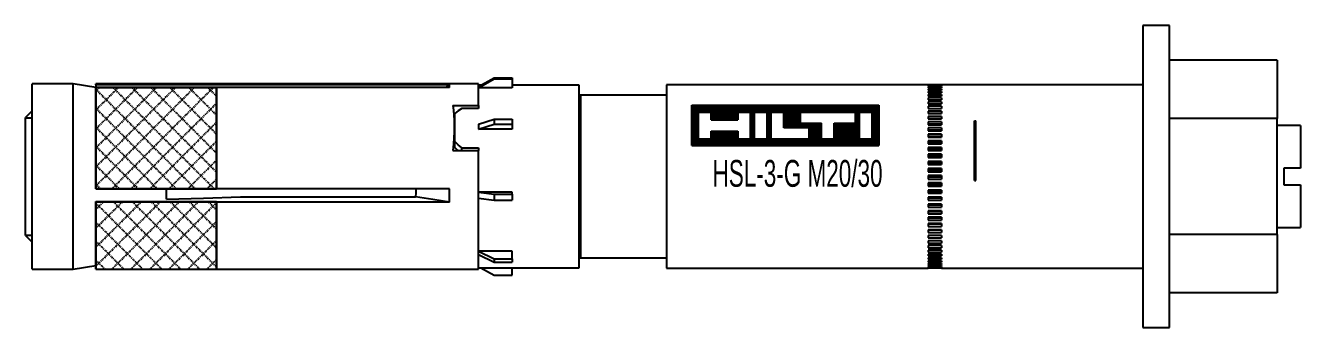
# Model space of a CAD drawing. Header units: millimetres. Extents: x 296 to 4896, y 152 to 3333.
# Drawn here: x 2785.9 to 2975.9, y 699.6 to 744.6 of the extents above; entities that cross this region are included whole.
import ezdxf
from ezdxf.enums import TextEntityAlignment as Align

# ---------------------------------------------------------------- set-up
doc = ezdxf.new("R2010")
doc.units = ezdxf.units.MM
doc.linetypes.add('DASHED', pattern=[0.25, 0.15625, -0.09375])
for name, color, linetype in [('1', 1, 'DASHED'), ('10', 1, 'Continuous'), ('150', 7, 'Continuous'), ('160', 7, 'Continuous'), ('3', 4, 'Continuous')]:
    doc.layers.add(name, color=color, linetype=linetype)
doc.styles.get("Standard").update_dxf_attribs({"font": 'arial.ttf'})

# ---------------------------------------------------------------- blocks, each defined once
blk = doc.blocks.new('*X193')
at = {"layer": '1', "color": 0, "linetype": 'ByBlock'}
for p, q in [((148.71, 178.73), (163.36, 193.36)), ((148.71, 181.56), (160.53, 193.36)), ((148.71, 184.39), (157.7, 193.36)), ((148.71, 187.21), (154.87, 193.36)), ((148.71, 190.04), (152.04, 193.36)), ((148.71, 192.87), (149.21, 193.36)), ((148.71, 193.11), (163.52, 178.29)), ((151.1, 178.29), (166.19, 193.36)), ((151.28, 193.36), (166.34, 178.29)), ((154.11, 193.36), (166.66, 180.8)), ((156.94, 193.36), (166.66, 183.63)), ((159.76, 193.36), (166.66, 186.46)), ((162.59, 193.36), (166.66, 189.29)), ((165.42, 193.36), (166.66, 192.12)), ((148.71, 190.28), (160.69, 178.29)), ((153.93, 178.29), (166.66, 191.01)), ((156.76, 178.29), (166.66, 188.18)), ((148.71, 187.45), (157.86, 178.29)), ((148.71, 184.62), (155.03, 178.29)), ((159.59, 178.29), (166.66, 185.35)), ((162.42, 178.29), (166.66, 182.53)), ((148.71, 181.79), (152.21, 178.29)), ((148.71, 178.96), (149.38, 178.29)), ((165.25, 178.29), (166.66, 179.7))]:
    blk.add_line(p, q, dxfattribs=at)
blk = doc.blocks.new('*X194')
at = {"layer": '1', "color": 0, "linetype": 'ByBlock'}
for p, q in [((148.71, 166.76), (158.29, 176.33)), ((148.71, 169.59), (155.46, 176.33)), ((148.71, 172.42), (152.64, 176.33)), ((148.71, 175.24), (149.81, 176.33)), ((148.71, 176.15), (158.52, 166.33)), ((151.11, 166.33), (161.12, 176.33)), ((151.35, 176.33), (161.34, 166.33)), ((153.94, 166.33), (163.95, 176.33)), ((154.18, 176.33), (164.17, 166.33)), ((156.77, 166.33), (166.68, 176.23)), ((157.01, 176.33), (166.68, 166.65)), ((159.83, 176.33), (166.68, 169.48)), ((162.66, 176.33), (166.68, 172.31)), ((165.49, 176.33), (166.68, 175.14)), ((148.71, 173.32), (155.69, 166.33)), ((159.6, 166.33), (166.68, 173.4)), ((148.71, 170.49), (152.86, 166.33)), ((162.43, 166.33), (166.68, 170.57)), ((148.71, 167.66), (150.04, 166.33)), ((165.26, 166.33), (166.68, 167.75))]:
    blk.add_line(p, q, dxfattribs=at)
blk = doc.blocks.new('HSL-3-G M20-30')
at = {"layer": '1', "color": 3, "linetype": 'Continuous'}
for p, q in [((0, 22.5), (-4, 22.5)), ((-4, 22.5), (-4, -22.5)), ((0, -22.5), (0, 22.5)), ((-163.39, 13.8), (-169.5, 13.8)), ((-169.5, -13.8), (-169.5, 13.8)), ((-160, 13.26), (-163.39, 13.8)), ((-163.39, -13.8), (-163.39, 13.8)), ((-142, 13.8), (-160, 13.8)), ((-160, 13.68), (-160, 13.8)), ((-142, 13.68), (-160, 13.68)), ((-160, 13.68), (-160, 13.33)), ((-103, 13.8), (-142, 13.8)), ((-107.34, 13.68), (-142, 13.68)), ((-103, 13.4), (-100.66, 14.72)), ((-103, 13.22), (-100.66, 14.54)), ((-103, 10.57), (-103, 13.8)), ((-102.65, 13.6), (-103, 13.6)), ((-100.66, 14.72), (-100.66, 14.54)), ((-100.66, 14.72), (-98, 14.72)), ((-100.66, 14.54), (-98, 14.54)), ((-98, 14.72), (-98, 14.54)), ((-98, 14.54), (-98, 13.21)), ((-88, 13.6), (-98, 13.6)), ((-88, -13.6), (-88, 13.6)), ((-36, 13.65), (-75, 13.65)), ((-75, 13.65), (-75, -13.65)), ((-36, 13.65), (-34, 13.65)), ((-36, 13.65), (-36, 13.65)), ((-34, 13.65), (-36, 13.65)), ((-34, 13.62), (-36, 13.62)), ((-36, 13.62), (-36, 13.57)), ((-36, 13.57), (-34, 13.57)), ((-34, 13.5), (-36, 13.5)), ((-36, 13.5), (-36, 13.42)), ((-36, 13.42), (-34, 13.42)), ((-36, 13.3), (-36, 13.18)), ((-34, 13.3), (-36, 13.3)), ((-4, 13.65), (-34, 13.65)), ((-34, 13.65), (-34, 13.65)), ((-34, 13.62), (-34, 13.57)), ((-34, 13.5), (-34, 13.42)), ((-34, 13.3), (-34, 13.18)), ((-142, 13.27), (-160, 13.27)), ((-160, -1.85), (-160, 13.27)), ((-107.34, 13.27), (-142, 13.27)), ((-98, 13.21), (-103, 13.21)), ((-75, 12.1), (-87.8, 12.1)), ((-36, 13.18), (-34, 13.18)), ((-36, 13.02), (-36, 12.86)), ((-34, 13.02), (-36, 13.02)), ((-36, 12.86), (-34, 12.86)), ((-36, 12.66), (-36, 12.47)), ((-34, 12.66), (-36, 12.66)), ((-36, 12.47), (-34, 12.47)), ((-34, 12.22), (-36, 12.22)), ((-36, 12.22), (-36, 11.99)), ((-36, 11.99), (-34, 11.99)), ((-34, 11.71), (-36, 11.71)), ((-36, 11.71), (-36, 11.44)), ((-36, 11.44), (-34, 11.44)), ((-34, 13.02), (-34, 12.86)), ((-34, 12.66), (-34, 12.47)), ((-34, 12.22), (-34, 11.99)), ((-34, 11.71), (-34, 11.44)), ((-169.5, 9.8), (-170.5, 8.8)), ((-106.81, 10.57), (-103, 10.57)), ((-103, 10.12), (-105.5, 10.12)), ((-103, 10.57), (-103, 10.46)), ((-103, 10.46), (-103, 10.12)), ((-36, 11.12), (-36, 10.82)), ((-34, 11.12), (-36, 11.12)), ((-36, 10.82), (-34, 10.82)), ((-36, 10.46), (-36, 10.14)), ((-34, 10.46), (-36, 10.46)), ((-36, 10.14), (-34, 10.14)), ((-36, 9.74), (-36, 9.39)), ((-34, 9.74), (-36, 9.74)), ((-34, 11.12), (-34, 10.82)), ((-34, 10.46), (-34, 10.14)), ((-34, 9.74), (-34, 9.39)), ((-170.5, -8.8), (-170.5, 8.8)), ((-170.5, 8.75), (-169.5, 8.75)), ((-106.5, 8.41), (-106.62, 8.41)), ((-106.5, 5.22), (-106.5, 9.4)), ((-103, 7.82), (-100.66, 8.55)), ((-103, 7.82), (-103, 7.44)), ((-103, 7.06), (-100.66, 7.8)), ((-100.66, 8.55), (-98, 8.55)), ((-100.66, 8.55), (-100.66, 7.8)), ((-100.66, 7.8), (-98, 7.8)), ((-98, 8.55), (-98, 7.8)), ((-98, 7.8), (-98, 7.06)), ((-34, 9.39), (-36, 9.39)), ((-36, 9.39), (-34, 9.39)), ((-36, 8.96), (-36, 8.58)), ((-34, 8.96), (-36, 8.96)), ((-34, 8.61), (-36, 8.61)), ((-36, 8.58), (-34, 8.58)), ((-36, 8.13), (-36, 7.72)), ((-34, 8.13), (-36, 8.13)), ((-34, 7.78), (-36, 7.78)), ((-36, 7.72), (-34, 7.72)), ((-34, 8.96), (-34, 8.58)), ((-34, 8.13), (-34, 7.72)), ((-29.1, -0.6), (-29.1, 8.31)), ((-29.1, 8.31), (-28.9, 8.31)), ((-28.9, -0.6), (-28.9, 8.31)), ((-103, 7.44), (-103, 7.06)), ((-98, 7.06), (-103, 7.06)), ((-103, 7.06), (-103, 7.06)), ((-34, 7.24), (-36, 7.24)), ((-36, 7.24), (-36, 6.82)), ((-34, 6.9), (-36, 6.9)), ((-36, 6.82), (-34, 6.82)), ((-34, 6.31), (-36, 6.31)), ((-36, 6.31), (-36, 5.87)), ((-34, 5.98), (-36, 5.98)), ((-36, 5.87), (-34, 5.87)), ((-34, 7.24), (-34, 6.82)), ((-34, 6.31), (-34, 5.87)), ((19.5, 7.6), (16, 7.6)), ((19.5, 7.6), (19.5, 1.25)), ((-106.81, 3.88), (-103, 3.88)), ((-106.5, 4.33), (-106.5, 5.22)), ((-105.5, 4.26), (-103, 4.26)), ((-105.5, 3.88), (-105.5, 4.26)), ((-103, 4.26), (-103, 3.88)), ((-103, -13.8), (-103, 3.88)), ((-34, 5.34), (-36, 5.34)), ((-36, 5.34), (-36, 4.88)), ((-34, 5.02), (-36, 5.02)), ((-36, 4.88), (-34, 4.88)), ((-36, 4.34), (-36, 3.87)), ((-34, 4.34), (-36, 4.34)), ((-34, 4.03), (-36, 4.03)), ((-36, 3.87), (-34, 3.87)), ((-34, 5.34), (-34, 4.88)), ((-34, 4.34), (-34, 3.87)), ((-36, 3.31), (-36, 2.83)), ((-34, 3.31), (-36, 3.31)), ((-34, 3.01), (-36, 3.01)), ((-36, 2.83), (-34, 2.83)), ((-36, 2.26), (-36, 1.77)), ((-34, 2.26), (-36, 2.26)), ((-34, 1.98), (-36, 1.98)), ((-34, 3.31), (-34, 2.83)), ((-34, 2.26), (-34, 1.77)), ((-36, 1.77), (-34, 1.77)), ((-36, 1.2), (-36, 0.7)), ((-34, 1.2), (-36, 1.2)), ((-34, 0.93), (-36, 0.93)), ((-36, 0.7), (-34, 0.7)), ((-34, 0.13), (-36, 0.13)), ((-36, 0.13), (-36, -0.37)), ((-34, 1.2), (-34, 0.7)), ((-34, 0.13), (-34, -0.37)), ((19.5, 1.25), (17, 1.25)), ((17, 1.25), (17, -1.25)), ((-142, -1.85), (-160, -1.85)), ((-149.5, -3.37), (-149.5, -1.85)), ((-107.34, -1.85), (-142, -1.85)), ((-34, -0.12), (-36, -0.12)), ((-36, -0.37), (-34, -0.37)), ((-36, -0.94), (-36, -1.44)), ((-34, -0.94), (-36, -0.94)), ((-34, -1.17), (-36, -1.17)), ((-36, -1.44), (-34, -1.44)), ((-34, -0.94), (-34, -1.44)), ((-29.1, -0.6), (-28.9, -0.6)), ((17, -1.25), (19.5, -1.25)), ((19.5, -1.25), (19.5, -7.6)), ((-160, -3.8), (-160, -3.73)), ((-138.46, -3.04), (-112.38, -3.04)), ((-103, -2.35), (-100.66, -2.63)), ((-98, -2.35), (-103, -2.35)), ((-103, -3.23), (-100.66, -3.51)), ((-100.66, -2.63), (-100.66, -3.51)), ((-100.66, -2.63), (-98, -2.63)), ((-100.66, -3.51), (-98, -3.51)), ((-98, -2.63), (-98, -2.35)), ((-98, -2.63), (-98, -3.51)), ((-36, -2.01), (-36, -2.5)), ((-34, -2.01), (-36, -2.01)), ((-34, -2.21), (-36, -2.21)), ((-36, -2.5), (-34, -2.5)), ((-36, -3.06), (-36, -3.54)), ((-34, -3.06), (-36, -3.06)), ((-34, -3.24), (-36, -3.24)), ((-36, -3.54), (-34, -3.54)), ((-34, -2.01), (-34, -2.5)), ((-34, -3.06), (-34, -3.54)), ((-142, -3.8), (-160, -3.8)), ((-160, -13.8), (-160, -3.8)), ((-107.34, -3.8), (-142, -3.8)), ((-36, -4.1), (-36, -4.57)), ((-34, -4.1), (-36, -4.1)), ((-34, -4.25), (-36, -4.25)), ((-36, -4.57), (-34, -4.57)), ((-36, -5.1), (-36, -5.56)), ((-34, -5.1), (-36, -5.1)), ((-34, -5.24), (-36, -5.24)), ((-36, -5.56), (-34, -5.56)), ((-34, -4.1), (-34, -4.57)), ((-34, -5.1), (-34, -5.56)), ((-36, -6.08), (-36, -6.52)), ((-34, -6.08), (-36, -6.08)), ((-34, -6.19), (-36, -6.19)), ((-36, -6.52), (-34, -6.52)), ((-36, -7.02), (-36, -7.44)), ((-34, -7.02), (-36, -7.02)), ((-34, -7.1), (-36, -7.1)), ((-36, -7.44), (-34, -7.44)), ((-34, -6.08), (-34, -6.52)), ((-34, -7.02), (-34, -7.44)), ((-170.5, -8.75), (-169.5, -8.75)), ((-170.5, -8.8), (-169.5, -9.8)), ((-36, -7.92), (-36, -8.32)), ((-34, -7.92), (-36, -7.92)), ((-34, -7.97), (-36, -7.97)), ((-36, -8.32), (-34, -8.32)), ((-36, -8.77), (-36, -9.14)), ((-34, -8.77), (-36, -8.77)), ((-34, -8.79), (-36, -8.79)), ((-36, -9.14), (-34, -9.14)), ((-34, -7.92), (-34, -8.32)), ((-34, -8.77), (-34, -9.14)), ((16, -7.6), (19.5, -7.6)), ((-98, -11.13), (-103, -11.13)), ((-103, -11.14), (-100.66, -12.27)), ((-98, -12.27), (-98, -11.13)), ((-36, -9.56), (-36, -9.91)), ((-34, -9.56), (-36, -9.56)), ((-36, -9.91), (-34, -9.91)), ((-36, -10.3), (-36, -10.61)), ((-34, -10.3), (-36, -10.3)), ((-36, -10.61), (-34, -10.61)), ((-36, -10.97), (-36, -11.25)), ((-34, -10.97), (-36, -10.97)), ((-36, -11.25), (-34, -11.25)), ((-34, -9.56), (-34, -9.91)), ((-34, -10.3), (-34, -10.61)), ((-34, -10.97), (-34, -11.25)), ((-163.39, -13.8), (-160, -13.26)), ((-103, -11.63), (-100.66, -12.76)), ((-100.66, -12.27), (-100.66, -12.76)), ((-100.66, -12.27), (-98, -12.27)), ((-100.66, -12.76), (-98, -12.76)), ((-98, -12.27), (-98, -12.76)), ((-87.8, -12.1), (-75, -12.1)), ((-36, -11.57), (-36, -11.83)), ((-34, -11.57), (-36, -11.57)), ((-36, -11.83), (-34, -11.83)), ((-36, -12.1), (-36, -12.32)), ((-34, -12.1), (-36, -12.1)), ((-36, -12.32), (-34, -12.32)), ((-36, -12.56), (-36, -12.75)), ((-34, -12.56), (-36, -12.56)), ((-36, -12.75), (-34, -12.75)), ((-36, -12.94), (-36, -13.09)), ((-34, -12.94), (-36, -12.94)), ((-36, -13.09), (-34, -13.09)), ((-36, -13.24), (-36, -13.35)), ((-34, -13.24), (-36, -13.24)), ((-34, -11.57), (-34, -11.83)), ((-34, -12.1), (-34, -12.32)), ((-34, -12.56), (-34, -12.75)), ((-34, -12.94), (-34, -13.09)), ((-34, -13.24), (-34, -13.35)), ((-169.5, -13.8), (-163.39, -13.8)), ((-160, -13.8), (-142, -13.8)), ((-142, -13.8), (-103, -13.8)), ((-103, -13.6), (-88, -13.6)), ((-102.65, -13.6), (-100.66, -14.72)), ((-100.66, -14.72), (-98, -14.72)), ((-98, -14.72), (-98, -13.6)), ((-75, -13.65), (-36, -13.65)), ((-36, -13.35), (-34, -13.35)), ((-36, -13.46), (-36, -13.53)), ((-34, -13.46), (-36, -13.46)), ((-36, -13.53), (-34, -13.53)), ((-36, -13.6), (-36, -13.63)), ((-34, -13.6), (-36, -13.6)), ((-36, -13.63), (-34, -13.63)), ((-34, -13.65), (-36, -13.65)), ((-34, -13.46), (-34, -13.53)), ((-34, -13.6), (-34, -13.63)), ((-34, -13.65), (-4, -13.65)), ((-4, -22.5), (0, -22.5))]:
    blk.add_line(p, q, dxfattribs=at)
at = {"layer": '1', "color": 1, "linetype": 'Continuous'}
for p, q in [((-142, 13.68), (-142, 13.8)), ((-142, -1.85), (-142, 13.27)), ((-87.8, 12.1), (-87.8, -12.1)), ((-142, -13.8), (-142, -3.8))]:
    blk.add_line(p, q, dxfattribs=at)
at = {"layer": '1', "color": 3, "linetype": 'Continuous'}
for points in [[(-160, 13.33, 0), (-160, 13.3, 0), (-159.99, 13.26, 0)], [(-107.86, 13.27, 0), (-107.6, 13.47, 0), (-107.34, 13.68, 0)], [(-107.34, 13.27, 0), (-107.3, 13.51, 0), (-107.34, 13.68, 0)], [(-106.81, 10.57, 0), (-106.72, 9.89, 0), (-106.65, 9.16, 0), (-106.61, 8.38, 0), (-106.6, 7.55, 0), (-106.61, 6.68, 0), (-106.65, 5.77, 0), (-106.72, 4.84, 0), (-106.81, 3.88, 0)], [(-105.5, 10.12, 0), (-106, 9.77, 0), (-106.5, 9.4, 0)], [(-29.1, 8.31, 0), (-29.1, 8.3, 0), (-29.1, 8.3, 0), (-29.1, 8.29, 0), (-29.09, 8.29, 0), (-29.09, 8.28, 0), (-29.08, 8.28, 0), (-29.08, 8.27, 0), (-29.07, 8.27, 0), (-29.06, 8.26, 0), (-29.06, 8.26, 0), (-29.05, 8.26, 0), (-29.04, 8.25, 0), (-29.03, 8.25, 0), (-29.02, 8.25, 0), (-29.01, 8.25, 0), (-29, 8.25, 0), (-28.99, 8.25, 0), (-28.98, 8.25, 0), (-28.97, 8.25, 0), (-28.96, 8.25, 0), (-28.95, 8.26, 0), (-28.94, 8.26, 0), (-28.94, 8.26, 0), (-28.93, 8.27, 0), (-28.92, 8.27, 0), (-28.92, 8.28, 0), (-28.91, 8.28, 0), (-28.91, 8.29, 0), (-28.9, 8.29, 0), (-28.9, 8.3, 0), (-28.9, 8.3, 0), (-28.9, 8.31, 0)], [(-105.5, 4.26, 0), (-106, 4.74, 0), (-106.5, 5.22, 0)], [(-106.03, 3.88, 0), (-106.27, 4.1, 0), (-106.5, 4.33, 0)], [(-112.31, -1.85, 0), (-112.31, -2.45, 0), (-112.38, -3.04, 0)], [(-107.34, -3.8, 0), (-107.3, -2.83, 0), (-107.34, -1.85, 0)], [(-28.9, -0.6, 0), (-28.9, -0.59, 0), (-28.9, -0.59, 0), (-28.9, -0.59, 0), (-28.91, -0.59, 0), (-28.91, -0.59, 0), (-28.92, -0.59, 0), (-28.92, -0.59, 0), (-28.93, -0.59, 0), (-28.94, -0.59, 0), (-28.94, -0.59, 0), (-28.95, -0.59, 0), (-28.96, -0.59, 0), (-28.97, -0.59, 0), (-28.98, -0.59, 0), (-28.99, -0.59, 0), (-29, -0.59, 0), (-29.01, -0.59, 0), (-29.02, -0.59, 0), (-29.03, -0.59, 0), (-29.04, -0.59, 0), (-29.05, -0.59, 0), (-29.06, -0.59, 0), (-29.06, -0.59, 0), (-29.07, -0.59, 0), (-29.08, -0.59, 0), (-29.08, -0.59, 0), (-29.09, -0.59, 0), (-29.09, -0.59, 0), (-29.1, -0.59, 0), (-29.1, -0.59, 0), (-29.1, -0.59, 0), (-29.1, -0.6, 0)], [(-149.5, -3.36, 0), (-143.98, -3.2, 0), (-138.46, -3.04, 0)], [(-107.34, -3.8, 0), (-109.81, -3.41, 0), (-112.38, -3.04, 0)], [(-36, -13.65, 0), (-36, -13.65, 0), (-36, -13.65, 0)], [(-34, -13.65, 0), (-34, -13.65, 0), (-34, -13.65, 0)]]:
    blk.add_polyline3d(points, dxfattribs=at)
at = {"layer": '1', "color": 3, "linetype": 'Continuous', "extrusion": (0, 1e-16, -1)}
for centre, start, end in [((87.8, 12.3), 270, 0), ((87.8, -12.3), 0, 90)]:
    blk.add_arc(centre, 0.2, start, end, dxfattribs=at)
at = {"layer": '10'}
for p, q in [((-71.21, 4.61), (-71.21, 10.61)), ((-71.21, 10.61), (-43.33, 10.61)), ((-71.15, 10.61), (-71.15, 4.61)), ((-71.05, 4.61), (-71.05, 10.61)), ((-70.95, 10.61), (-70.95, 4.61)), ((-70.85, 4.61), (-70.85, 10.61)), ((-70.75, 10.61), (-70.75, 4.61)), ((-70.65, 4.61), (-70.65, 10.61)), ((-70.55, 10.61), (-70.55, 4.61)), ((-70.45, 4.61), (-70.45, 10.61)), ((-70.35, 10.61), (-70.35, 4.61)), ((-70.25, 4.61), (-70.25, 10.61)), ((-70.21, 5.61), (-70.21, 9.61)), ((-70.21, 9.61), (-68.33, 9.61)), ((-70.15, 10.61), (-70.15, 9.61)), ((-70.05, 9.61), (-70.05, 10.61)), ((-69.95, 10.61), (-69.95, 9.61)), ((-69.85, 9.61), (-69.85, 10.61)), ((-69.75, 10.61), (-69.75, 9.61)), ((-69.65, 9.61), (-69.65, 10.61)), ((-69.55, 10.61), (-69.55, 9.61)), ((-69.45, 9.61), (-69.45, 10.61)), ((-69.35, 10.61), (-69.35, 9.61)), ((-69.25, 9.61), (-69.25, 10.61)), ((-69.15, 10.61), (-69.15, 9.61)), ((-69.05, 9.61), (-69.05, 10.61)), ((-68.95, 10.61), (-68.95, 9.61)), ((-68.85, 9.61), (-68.85, 10.61)), ((-68.75, 10.61), (-68.75, 9.61)), ((-68.65, 9.61), (-68.65, 10.61)), ((-68.55, 10.61), (-68.55, 9.61)), ((-68.45, 9.61), (-68.45, 10.61)), ((-68.35, 10.61), (-68.35, 9.61)), ((-68.33, 8.43), (-68.33, 9.61)), ((-68.25, 8.43), (-68.25, 10.61)), ((-68.15, 10.61), (-68.15, 8.43)), ((-68.05, 8.43), (-68.05, 10.61)), ((-67.95, 10.61), (-67.95, 8.43)), ((-67.85, 8.43), (-67.85, 10.61)), ((-67.75, 10.61), (-67.75, 8.43)), ((-67.65, 8.43), (-67.65, 10.61)), ((-67.55, 10.61), (-67.55, 8.43)), ((-67.45, 8.43), (-67.45, 10.61)), ((-67.35, 10.61), (-67.35, 8.43)), ((-67.25, 8.43), (-67.25, 10.61)), ((-67.15, 10.61), (-67.15, 8.43)), ((-67.05, 8.43), (-67.05, 10.61)), ((-66.95, 10.61), (-66.95, 8.43)), ((-66.85, 8.43), (-66.85, 10.61)), ((-66.75, 10.61), (-66.75, 8.43)), ((-66.65, 8.43), (-66.65, 10.61)), ((-66.55, 10.61), (-66.55, 8.43)), ((-66.45, 8.43), (-66.45, 10.61)), ((-66.35, 10.61), (-66.35, 8.43)), ((-66.25, 8.43), (-66.25, 10.61)), ((-66.15, 10.61), (-66.15, 8.43)), ((-66.05, 8.43), (-66.05, 10.61)), ((-65.95, 10.61), (-65.95, 8.43)), ((-65.85, 8.43), (-65.85, 10.61)), ((-65.75, 10.61), (-65.75, 8.43)), ((-65.65, 8.43), (-65.65, 10.61)), ((-65.55, 10.61), (-65.55, 8.43)), ((-65.45, 8.43), (-65.45, 10.61)), ((-65.35, 10.61), (-65.35, 8.43)), ((-65.25, 8.43), (-65.25, 10.61)), ((-65.15, 10.61), (-65.15, 8.43)), ((-65.05, 8.43), (-65.05, 10.61)), ((-64.95, 10.61), (-64.95, 8.43)), ((-64.85, 8.43), (-64.85, 10.61)), ((-64.75, 10.61), (-64.75, 8.43)), ((-64.65, 8.43), (-64.65, 10.61)), ((-64.55, 10.61), (-64.55, 8.43)), ((-64.45, 8.43), (-64.45, 10.61)), ((-64.35, 10.61), (-64.35, 8.43)), ((-64.33, 9.61), (-62.44, 9.61)), ((-64.33, 8.43), (-64.33, 9.61)), ((-64.25, 9.61), (-64.25, 10.61)), ((-64.15, 10.61), (-64.15, 9.61)), ((-64.05, 9.61), (-64.05, 10.61)), ((-63.95, 10.61), (-63.95, 9.61)), ((-63.85, 9.61), (-63.85, 10.61)), ((-63.75, 10.61), (-63.75, 9.61)), ((-63.65, 9.61), (-63.65, 10.61)), ((-63.55, 10.61), (-63.55, 9.61)), ((-63.45, 9.61), (-63.45, 10.61)), ((-63.35, 10.61), (-63.35, 9.61)), ((-63.25, 9.61), (-63.25, 10.61)), ((-63.15, 10.61), (-63.15, 9.61)), ((-63.05, 9.61), (-63.05, 10.61)), ((-62.95, 10.61), (-62.95, 9.61)), ((-62.85, 9.61), (-62.85, 10.61)), ((-62.75, 10.61), (-62.75, 9.61)), ((-62.65, 9.61), (-62.65, 10.61)), ((-62.55, 10.61), (-62.55, 9.61)), ((-62.45, 9.61), (-62.45, 10.61)), ((-62.44, 5.61), (-62.44, 9.61)), ((-62.35, 10.61), (-62.35, 4.61)), ((-62.25, 4.61), (-62.25, 10.61)), ((-62.15, 10.61), (-62.15, 4.61)), ((-62.05, 4.61), (-62.05, 10.61)), ((-61.95, 10.61), (-61.95, 4.61)), ((-61.86, 9.61), (-59.97, 9.61)), ((-61.86, 5.61), (-61.86, 9.61)), ((-61.85, 9.61), (-61.85, 10.61)), ((-61.75, 10.61), (-61.75, 9.61)), ((-61.65, 9.61), (-61.65, 10.61)), ((-61.55, 10.61), (-61.55, 9.61)), ((-61.45, 9.61), (-61.45, 10.61)), ((-61.35, 10.61), (-61.35, 9.61)), ((-61.25, 9.61), (-61.25, 10.61)), ((-61.15, 10.61), (-61.15, 9.61)), ((-61.05, 9.61), (-61.05, 10.61)), ((-60.95, 10.61), (-60.95, 9.61)), ((-60.85, 9.61), (-60.85, 10.61)), ((-60.75, 10.61), (-60.75, 9.61)), ((-60.65, 9.61), (-60.65, 10.61)), ((-60.55, 10.61), (-60.55, 9.61)), ((-60.45, 9.61), (-60.45, 10.61)), ((-60.35, 10.61), (-60.35, 9.61)), ((-60.25, 9.61), (-60.25, 10.61)), ((-60.15, 10.61), (-60.15, 9.61)), ((-60.05, 9.61), (-60.05, 10.61)), ((-59.97, 5.61), (-59.97, 9.61)), ((-59.95, 10.61), (-59.95, 4.61)), ((-59.85, 4.61), (-59.85, 10.61)), ((-59.75, 10.61), (-59.75, 4.61)), ((-59.65, 4.61), (-59.65, 10.61)), ((-59.55, 10.61), (-59.55, 4.61)), ((-59.45, 4.61), (-59.45, 10.61)), ((-59.39, 9.61), (-57.5, 9.61)), ((-59.39, 5.61), (-59.39, 9.61)), ((-59.35, 10.61), (-59.35, 9.61)), ((-59.25, 9.61), (-59.25, 10.61)), ((-59.15, 10.61), (-59.15, 9.61)), ((-59.05, 9.61), (-59.05, 10.61)), ((-58.95, 10.61), (-58.95, 9.61)), ((-58.85, 9.61), (-58.85, 10.61)), ((-58.75, 10.61), (-58.75, 9.61)), ((-58.65, 9.61), (-58.65, 10.61)), ((-58.55, 10.61), (-58.55, 9.61)), ((-58.45, 9.61), (-58.45, 10.61)), ((-58.35, 10.61), (-58.35, 9.61)), ((-58.25, 9.61), (-58.25, 10.61)), ((-58.15, 10.61), (-58.15, 9.61)), ((-58.05, 9.61), (-58.05, 10.61)), ((-57.95, 10.61), (-57.95, 9.61)), ((-57.85, 9.61), (-57.85, 10.61)), ((-57.75, 10.61), (-57.75, 9.61)), ((-57.65, 9.61), (-57.65, 10.61)), ((-57.55, 10.61), (-57.55, 9.61)), ((-57.5, 7.26), (-57.5, 9.61)), ((-57.45, 7.26), (-57.45, 10.61)), ((-57.35, 10.61), (-57.35, 7.26)), ((-57.25, 7.26), (-57.25, 10.61)), ((-57.15, 10.61), (-57.15, 7.26)), ((-57.05, 7.26), (-57.05, 10.61)), ((-56.95, 10.61), (-56.95, 7.26)), ((-56.85, 7.26), (-56.85, 10.61)), ((-56.75, 10.61), (-56.75, 7.26)), ((-56.65, 7.26), (-56.65, 10.61)), ((-56.55, 10.61), (-56.55, 7.26)), ((-56.45, 7.26), (-56.45, 10.61)), ((-56.35, 10.61), (-56.35, 7.26)), ((-56.25, 7.26), (-56.25, 10.61)), ((-56.15, 10.61), (-56.15, 7.26)), ((-56.05, 7.26), (-56.05, 10.61)), ((-55.95, 10.61), (-55.95, 7.26)), ((-55.85, 7.26), (-55.85, 10.61)), ((-55.75, 10.61), (-55.75, 7.26)), ((-55.65, 7.26), (-55.65, 10.61)), ((-55.55, 10.61), (-55.55, 7.26)), ((-55.45, 7.26), (-55.45, 10.61)), ((-55.35, 10.61), (-55.35, 7.26)), ((-55.25, 7.26), (-55.25, 10.61)), ((-55.15, 10.61), (-55.15, 7.26)), ((-55.05, 7.26), (-55.05, 10.61)), ((-55.03, 9.61), (-46.8, 9.61)), ((-55.03, 7.96), (-55.03, 9.61)), ((-54.95, 10.61), (-54.95, 9.61)), ((-54.85, 9.61), (-54.85, 10.61)), ((-54.75, 10.61), (-54.75, 9.61)), ((-54.65, 9.61), (-54.65, 10.61)), ((-54.55, 10.61), (-54.55, 9.61)), ((-54.45, 9.61), (-54.45, 10.61)), ((-54.35, 10.61), (-54.35, 9.61)), ((-54.25, 9.61), (-54.25, 10.61)), ((-54.15, 10.61), (-54.15, 9.61)), ((-54.05, 9.61), (-54.05, 10.61)), ((-53.95, 10.61), (-53.95, 9.61)), ((-53.85, 9.61), (-53.85, 10.61)), ((-53.75, 10.61), (-53.75, 9.61)), ((-53.65, 9.61), (-53.65, 10.61)), ((-53.55, 10.61), (-53.55, 9.61)), ((-53.45, 9.61), (-53.45, 10.61)), ((-53.35, 10.61), (-53.35, 9.61)), ((-53.25, 9.61), (-53.25, 10.61)), ((-53.15, 10.61), (-53.15, 9.61)), ((-53.05, 9.61), (-53.05, 10.61)), ((-52.95, 10.61), (-52.95, 9.61)), ((-52.85, 9.61), (-52.85, 10.61)), ((-52.75, 10.61), (-52.75, 9.61)), ((-52.65, 9.61), (-52.65, 10.61)), ((-52.55, 10.61), (-52.55, 9.61)), ((-52.45, 9.61), (-52.45, 10.61)), ((-52.35, 10.61), (-52.35, 9.61)), ((-52.25, 9.61), (-52.25, 10.61)), ((-52.15, 10.61), (-52.15, 9.61)), ((-52.05, 9.61), (-52.05, 10.61)), ((-51.95, 10.61), (-51.95, 9.61)), ((-51.85, 9.61), (-51.85, 10.61)), ((-51.75, 10.61), (-51.75, 9.61)), ((-51.65, 9.61), (-51.65, 10.61)), ((-51.55, 10.61), (-51.55, 9.61)), ((-51.45, 9.61), (-51.45, 10.61)), ((-51.35, 10.61), (-51.35, 9.61)), ((-51.25, 9.61), (-51.25, 10.61)), ((-51.15, 10.61), (-51.15, 9.61)), ((-51.05, 9.61), (-51.05, 10.61)), ((-50.95, 10.61), (-50.95, 9.61)), ((-50.85, 9.61), (-50.85, 10.61)), ((-50.75, 10.61), (-50.75, 9.61)), ((-50.65, 9.61), (-50.65, 10.61)), ((-50.55, 10.61), (-50.55, 9.61)), ((-50.45, 9.61), (-50.45, 10.61)), ((-50.35, 10.61), (-50.35, 9.61)), ((-50.25, 9.61), (-50.25, 10.61)), ((-50.15, 10.61), (-50.15, 9.61)), ((-50.05, 9.61), (-50.05, 10.61)), ((-49.95, 10.61), (-49.95, 9.61)), ((-49.85, 9.61), (-49.85, 10.61)), ((-49.75, 10.61), (-49.75, 9.61)), ((-49.65, 9.61), (-49.65, 10.61)), ((-49.55, 10.61), (-49.55, 9.61)), ((-49.45, 9.61), (-49.45, 10.61)), ((-49.35, 10.61), (-49.35, 9.61)), ((-49.25, 9.61), (-49.25, 10.61)), ((-49.15, 10.61), (-49.15, 9.61)), ((-49.05, 9.61), (-49.05, 10.61)), ((-48.95, 10.61), (-48.95, 9.61)), ((-48.85, 9.61), (-48.85, 10.61)), ((-48.75, 10.61), (-48.75, 9.61)), ((-48.65, 9.61), (-48.65, 10.61)), ((-48.55, 10.61), (-48.55, 9.61)), ((-48.45, 9.61), (-48.45, 10.61)), ((-48.35, 10.61), (-48.35, 9.61)), ((-48.25, 9.61), (-48.25, 10.61)), ((-48.15, 10.61), (-48.15, 9.61)), ((-48.05, 9.61), (-48.05, 10.61)), ((-47.95, 10.61), (-47.95, 9.61)), ((-47.85, 9.61), (-47.85, 10.61)), ((-47.75, 10.61), (-47.75, 9.61)), ((-47.65, 9.61), (-47.65, 10.61)), ((-47.55, 10.61), (-47.55, 9.61)), ((-47.45, 9.61), (-47.45, 10.61)), ((-47.35, 10.61), (-47.35, 9.61)), ((-47.25, 9.61), (-47.25, 10.61)), ((-47.15, 10.61), (-47.15, 9.61)), ((-47.05, 9.61), (-47.05, 10.61)), ((-46.95, 10.61), (-46.95, 9.61)), ((-46.85, 9.61), (-46.85, 10.61)), ((-46.8, 7.96), (-46.8, 9.61)), ((-46.75, 10.61), (-46.75, 4.61)), ((-46.65, 4.61), (-46.65, 10.61)), ((-46.55, 10.61), (-46.55, 4.61)), ((-46.45, 4.61), (-46.45, 10.61)), ((-46.35, 10.61), (-46.35, 4.61)), ((-46.25, 4.61), (-46.25, 10.61)), ((-46.21, 9.61), (-44.33, 9.61)), ((-46.21, 5.61), (-46.21, 9.61)), ((-46.15, 10.61), (-46.15, 9.61)), ((-46.05, 9.61), (-46.05, 10.61)), ((-45.95, 10.61), (-45.95, 9.61)), ((-45.85, 9.61), (-45.85, 10.61)), ((-45.75, 10.61), (-45.75, 9.61)), ((-45.65, 9.61), (-45.65, 10.61)), ((-45.55, 10.61), (-45.55, 9.61)), ((-45.45, 9.61), (-45.45, 10.61)), ((-45.35, 10.61), (-45.35, 9.61)), ((-45.25, 9.61), (-45.25, 10.61)), ((-45.15, 10.61), (-45.15, 9.61)), ((-45.05, 9.61), (-45.05, 10.61)), ((-44.95, 10.61), (-44.95, 9.61)), ((-44.85, 9.61), (-44.85, 10.61)), ((-44.75, 10.61), (-44.75, 9.61)), ((-44.65, 9.61), (-44.65, 10.61)), ((-44.55, 10.61), (-44.55, 9.61)), ((-44.45, 9.61), (-44.45, 10.61)), ((-44.35, 10.61), (-44.35, 9.61)), ((-44.33, 5.61), (-44.33, 9.61)), ((-44.25, 4.61), (-44.25, 10.61)), ((-44.15, 10.61), (-44.15, 4.61)), ((-44.05, 4.61), (-44.05, 10.61)), ((-43.95, 10.61), (-43.95, 4.61)), ((-43.85, 4.61), (-43.85, 10.61)), ((-43.75, 10.61), (-43.75, 4.61)), ((-43.65, 4.61), (-43.65, 10.61)), ((-43.55, 10.61), (-43.55, 4.61)), ((-43.45, 4.61), (-43.45, 10.61)), ((-43.35, 10.61), (-43.35, 4.61)), ((-43.33, 4.61), (-43.33, 10.61)), ((-68.33, 8.43), (-64.33, 8.43)), ((-55.03, 7.96), (-51.86, 7.96)), ((-54.95, 7.96), (-54.95, 7.26)), ((-54.85, 7.26), (-54.85, 7.96)), ((-54.75, 7.96), (-54.75, 7.26)), ((-54.65, 7.26), (-54.65, 7.96)), ((-54.55, 7.96), (-54.55, 7.26)), ((-54.45, 7.26), (-54.45, 7.96)), ((-54.35, 7.96), (-54.35, 7.26)), ((-54.25, 7.26), (-54.25, 7.96)), ((-54.15, 7.96), (-54.15, 7.26)), ((-54.05, 7.26), (-54.05, 7.96)), ((-53.95, 7.96), (-53.95, 7.26)), ((-53.85, 7.26), (-53.85, 7.96)), ((-53.75, 7.96), (-53.75, 7.26)), ((-53.65, 4.61), (-53.65, 7.96)), ((-53.55, 7.96), (-53.55, 4.61)), ((-53.45, 4.61), (-53.45, 7.96)), ((-53.35, 7.96), (-53.35, 4.61)), ((-53.25, 4.61), (-53.25, 7.96)), ((-53.15, 7.96), (-53.15, 4.61)), ((-53.05, 4.61), (-53.05, 7.96)), ((-52.95, 7.96), (-52.95, 4.61)), ((-52.85, 4.61), (-52.85, 7.96)), ((-52.75, 7.96), (-52.75, 4.61)), ((-52.65, 4.61), (-52.65, 7.96)), ((-52.55, 7.96), (-52.55, 4.61)), ((-52.45, 4.61), (-52.45, 7.96)), ((-52.35, 7.96), (-52.35, 4.61)), ((-52.25, 4.61), (-52.25, 7.96)), ((-52.15, 7.96), (-52.15, 4.61)), ((-52.05, 4.61), (-52.05, 7.96)), ((-51.95, 7.96), (-51.95, 4.61)), ((-51.86, 5.61), (-51.86, 7.96)), ((-49.97, 5.61), (-49.97, 7.96)), ((-49.97, 7.96), (-46.8, 7.96)), ((-49.95, 7.96), (-49.95, 4.61)), ((-49.85, 4.61), (-49.85, 7.96)), ((-49.75, 7.96), (-49.75, 4.61)), ((-49.65, 4.61), (-49.65, 7.96)), ((-49.55, 7.96), (-49.55, 4.61)), ((-49.45, 4.61), (-49.45, 7.96)), ((-49.35, 7.96), (-49.35, 4.61)), ((-49.25, 4.61), (-49.25, 7.96)), ((-49.15, 7.96), (-49.15, 4.61)), ((-49.05, 4.61), (-49.05, 7.96)), ((-48.95, 7.96), (-48.95, 4.61)), ((-48.85, 4.61), (-48.85, 7.96)), ((-48.75, 7.96), (-48.75, 4.61)), ((-48.65, 4.61), (-48.65, 7.96)), ((-48.55, 7.96), (-48.55, 4.61)), ((-48.45, 4.61), (-48.45, 7.96)), ((-48.35, 7.96), (-48.35, 4.61)), ((-48.25, 4.61), (-48.25, 7.96)), ((-48.15, 7.96), (-48.15, 4.61)), ((-48.05, 4.61), (-48.05, 7.96)), ((-47.95, 7.96), (-47.95, 4.61)), ((-47.85, 4.61), (-47.85, 7.96)), ((-47.75, 7.96), (-47.75, 4.61)), ((-47.65, 4.61), (-47.65, 7.96)), ((-47.55, 7.96), (-47.55, 4.61)), ((-47.45, 4.61), (-47.45, 7.96)), ((-47.35, 7.96), (-47.35, 4.61)), ((-47.25, 4.61), (-47.25, 7.96)), ((-47.15, 7.96), (-47.15, 4.61)), ((-47.05, 4.61), (-47.05, 7.96)), ((-46.95, 7.96), (-46.95, 4.61)), ((-46.85, 4.61), (-46.85, 7.96)), ((-68.33, 5.61), (-68.33, 6.78)), ((-68.33, 6.78), (-64.33, 6.78)), ((-68.25, 4.61), (-68.25, 6.78)), ((-68.15, 6.78), (-68.15, 4.61)), ((-68.05, 4.61), (-68.05, 6.78)), ((-67.95, 6.78), (-67.95, 4.61)), ((-67.85, 4.61), (-67.85, 6.78)), ((-67.75, 6.78), (-67.75, 4.61)), ((-67.65, 4.61), (-67.65, 6.78)), ((-67.55, 6.78), (-67.55, 4.61)), ((-67.45, 4.61), (-67.45, 6.78)), ((-67.35, 6.78), (-67.35, 4.61)), ((-67.25, 4.61), (-67.25, 6.78)), ((-67.15, 6.78), (-67.15, 4.61)), ((-67.05, 4.61), (-67.05, 6.78)), ((-66.95, 6.78), (-66.95, 4.61)), ((-66.85, 4.61), (-66.85, 6.78)), ((-66.75, 6.78), (-66.75, 4.61)), ((-66.65, 4.61), (-66.65, 6.78)), ((-66.55, 6.78), (-66.55, 4.61)), ((-66.45, 4.61), (-66.45, 6.78)), ((-66.35, 6.78), (-66.35, 4.61)), ((-66.25, 4.61), (-66.25, 6.78)), ((-66.15, 6.78), (-66.15, 4.61)), ((-66.05, 4.61), (-66.05, 6.78)), ((-65.95, 6.78), (-65.95, 4.61)), ((-65.85, 4.61), (-65.85, 6.78)), ((-65.75, 6.78), (-65.75, 4.61)), ((-65.65, 4.61), (-65.65, 6.78)), ((-65.55, 6.78), (-65.55, 4.61)), ((-65.45, 4.61), (-65.45, 6.78)), ((-65.35, 6.78), (-65.35, 4.61)), ((-65.25, 4.61), (-65.25, 6.78)), ((-65.15, 6.78), (-65.15, 4.61)), ((-65.05, 4.61), (-65.05, 6.78)), ((-64.95, 6.78), (-64.95, 4.61)), ((-64.85, 4.61), (-64.85, 6.78)), ((-64.75, 6.78), (-64.75, 4.61)), ((-64.65, 4.61), (-64.65, 6.78)), ((-64.55, 6.78), (-64.55, 4.61)), ((-64.45, 4.61), (-64.45, 6.78)), ((-64.35, 6.78), (-64.35, 4.61)), ((-64.33, 6.78), (-64.33, 5.61)), ((-53.74, 7.26), (-57.5, 7.26)), ((-53.74, 5.61), (-53.74, 7.26)), ((-71.21, 4.61), (-43.33, 4.61)), ((-70.21, 5.61), (-68.33, 5.61)), ((-70.15, 5.61), (-70.15, 4.61)), ((-70.05, 4.61), (-70.05, 5.61)), ((-69.95, 5.61), (-69.95, 4.61)), ((-69.85, 4.61), (-69.85, 5.61)), ((-69.75, 5.61), (-69.75, 4.61)), ((-69.65, 4.61), (-69.65, 5.61)), ((-69.55, 5.61), (-69.55, 4.61)), ((-69.45, 4.61), (-69.45, 5.61)), ((-69.35, 5.61), (-69.35, 4.61)), ((-69.25, 4.61), (-69.25, 5.61)), ((-69.15, 5.61), (-69.15, 4.61)), ((-69.05, 4.61), (-69.05, 5.61)), ((-68.95, 5.61), (-68.95, 4.61)), ((-68.85, 4.61), (-68.85, 5.61)), ((-68.75, 5.61), (-68.75, 4.61)), ((-68.65, 4.61), (-68.65, 5.61)), ((-68.55, 5.61), (-68.55, 4.61)), ((-68.45, 4.61), (-68.45, 5.61)), ((-68.35, 5.61), (-68.35, 4.61)), ((-64.33, 5.61), (-62.44, 5.61)), ((-64.25, 4.61), (-64.25, 5.61)), ((-64.15, 5.61), (-64.15, 4.61)), ((-64.05, 4.61), (-64.05, 5.61)), ((-63.95, 5.61), (-63.95, 4.61)), ((-63.85, 4.61), (-63.85, 5.61)), ((-63.75, 5.61), (-63.75, 4.61)), ((-63.65, 4.61), (-63.65, 5.61)), ((-63.55, 5.61), (-63.55, 4.61)), ((-63.45, 4.61), (-63.45, 5.61)), ((-63.35, 5.61), (-63.35, 4.61)), ((-63.25, 4.61), (-63.25, 5.61)), ((-63.15, 5.61), (-63.15, 4.61)), ((-63.05, 4.61), (-63.05, 5.61)), ((-62.95, 5.61), (-62.95, 4.61)), ((-62.85, 4.61), (-62.85, 5.61)), ((-62.75, 5.61), (-62.75, 4.61)), ((-62.65, 4.61), (-62.65, 5.61)), ((-62.55, 5.61), (-62.55, 4.61)), ((-62.45, 4.61), (-62.45, 5.61)), ((-61.86, 5.61), (-59.97, 5.61)), ((-61.85, 4.61), (-61.85, 5.61)), ((-61.75, 5.61), (-61.75, 4.61)), ((-61.65, 4.61), (-61.65, 5.61)), ((-61.55, 5.61), (-61.55, 4.61)), ((-61.45, 4.61), (-61.45, 5.61)), ((-61.35, 5.61), (-61.35, 4.61)), ((-61.25, 4.61), (-61.25, 5.61)), ((-61.15, 5.61), (-61.15, 4.61)), ((-61.05, 4.61), (-61.05, 5.61)), ((-60.95, 5.61), (-60.95, 4.61)), ((-60.85, 4.61), (-60.85, 5.61)), ((-60.75, 5.61), (-60.75, 4.61)), ((-60.65, 4.61), (-60.65, 5.61)), ((-60.55, 5.61), (-60.55, 4.61)), ((-60.45, 4.61), (-60.45, 5.61)), ((-60.35, 5.61), (-60.35, 4.61)), ((-60.25, 4.61), (-60.25, 5.61)), ((-60.15, 5.61), (-60.15, 4.61)), ((-60.05, 4.61), (-60.05, 5.61)), ((-59.39, 5.61), (-53.74, 5.61)), ((-59.35, 5.61), (-59.35, 4.61)), ((-59.25, 4.61), (-59.25, 5.61)), ((-59.15, 5.61), (-59.15, 4.61)), ((-59.05, 4.61), (-59.05, 5.61)), ((-58.95, 5.61), (-58.95, 4.61)), ((-58.85, 4.61), (-58.85, 5.61)), ((-58.75, 5.61), (-58.75, 4.61)), ((-58.65, 4.61), (-58.65, 5.61)), ((-58.55, 5.61), (-58.55, 4.61)), ((-58.45, 4.61), (-58.45, 5.61)), ((-58.35, 5.61), (-58.35, 4.61)), ((-58.25, 4.61), (-58.25, 5.61)), ((-58.15, 5.61), (-58.15, 4.61)), ((-58.05, 4.61), (-58.05, 5.61)), ((-57.95, 5.61), (-57.95, 4.61)), ((-57.85, 4.61), (-57.85, 5.61)), ((-57.75, 5.61), (-57.75, 4.61)), ((-57.65, 4.61), (-57.65, 5.61)), ((-57.55, 5.61), (-57.55, 4.61)), ((-57.45, 4.61), (-57.45, 5.61)), ((-57.35, 5.61), (-57.35, 4.61)), ((-57.25, 4.61), (-57.25, 5.61)), ((-57.15, 5.61), (-57.15, 4.61)), ((-57.05, 4.61), (-57.05, 5.61)), ((-56.95, 5.61), (-56.95, 4.61)), ((-56.85, 4.61), (-56.85, 5.61)), ((-56.75, 5.61), (-56.75, 4.61)), ((-56.65, 4.61), (-56.65, 5.61)), ((-56.55, 5.61), (-56.55, 4.61)), ((-56.45, 4.61), (-56.45, 5.61)), ((-56.35, 5.61), (-56.35, 4.61)), ((-56.25, 4.61), (-56.25, 5.61)), ((-56.15, 5.61), (-56.15, 4.61)), ((-56.05, 4.61), (-56.05, 5.61)), ((-55.95, 5.61), (-55.95, 4.61)), ((-55.85, 4.61), (-55.85, 5.61)), ((-55.75, 5.61), (-55.75, 4.61)), ((-55.65, 4.61), (-55.65, 5.61)), ((-55.55, 5.61), (-55.55, 4.61)), ((-55.45, 4.61), (-55.45, 5.61)), ((-55.35, 5.61), (-55.35, 4.61)), ((-55.25, 4.61), (-55.25, 5.61)), ((-55.15, 5.61), (-55.15, 4.61)), ((-55.05, 4.61), (-55.05, 5.61)), ((-54.95, 5.61), (-54.95, 4.61)), ((-54.85, 4.61), (-54.85, 5.61)), ((-54.75, 5.61), (-54.75, 4.61)), ((-54.65, 4.61), (-54.65, 5.61)), ((-54.55, 5.61), (-54.55, 4.61)), ((-54.45, 4.61), (-54.45, 5.61)), ((-54.35, 5.61), (-54.35, 4.61)), ((-54.25, 4.61), (-54.25, 5.61)), ((-54.15, 5.61), (-54.15, 4.61)), ((-54.05, 4.61), (-54.05, 5.61)), ((-53.95, 5.61), (-53.95, 4.61)), ((-53.85, 4.61), (-53.85, 5.61)), ((-53.75, 5.61), (-53.75, 4.61)), ((-51.86, 5.61), (-49.97, 5.61)), ((-51.85, 4.61), (-51.85, 5.61)), ((-51.75, 5.61), (-51.75, 4.61)), ((-51.65, 4.61), (-51.65, 5.61)), ((-51.55, 5.61), (-51.55, 4.61)), ((-51.45, 4.61), (-51.45, 5.61)), ((-51.35, 5.61), (-51.35, 4.61)), ((-51.25, 4.61), (-51.25, 5.61)), ((-51.15, 5.61), (-51.15, 4.61)), ((-51.05, 4.61), (-51.05, 5.61)), ((-50.95, 5.61), (-50.95, 4.61)), ((-50.85, 4.61), (-50.85, 5.61)), ((-50.75, 5.61), (-50.75, 4.61)), ((-50.65, 4.61), (-50.65, 5.61)), ((-50.55, 5.61), (-50.55, 4.61)), ((-50.45, 4.61), (-50.45, 5.61)), ((-50.35, 5.61), (-50.35, 4.61)), ((-50.25, 4.61), (-50.25, 5.61)), ((-50.15, 5.61), (-50.15, 4.61)), ((-50.05, 4.61), (-50.05, 5.61)), ((-46.21, 5.61), (-44.33, 5.61)), ((-46.15, 5.61), (-46.15, 4.61)), ((-46.05, 4.61), (-46.05, 5.61)), ((-45.95, 5.61), (-45.95, 4.61)), ((-45.85, 4.61), (-45.85, 5.61)), ((-45.75, 5.61), (-45.75, 4.61)), ((-45.65, 4.61), (-45.65, 5.61)), ((-45.55, 5.61), (-45.55, 4.61)), ((-45.45, 4.61), (-45.45, 5.61)), ((-45.35, 5.61), (-45.35, 4.61)), ((-45.25, 4.61), (-45.25, 5.61)), ((-45.15, 5.61), (-45.15, 4.61)), ((-45.05, 4.61), (-45.05, 5.61)), ((-44.95, 5.61), (-44.95, 4.61)), ((-44.85, 4.61), (-44.85, 5.61)), ((-44.75, 5.61), (-44.75, 4.61)), ((-44.65, 4.61), (-44.65, 5.61)), ((-44.55, 5.61), (-44.55, 4.61)), ((-44.45, 4.61), (-44.45, 5.61)), ((-44.35, 5.61), (-44.35, 4.61))]:
    blk.add_line(p, q, dxfattribs=at)
at = {"layer": '150', "color": 15, "linetype": 'Continuous'}
for p, q in [((16, 17.32), (0, 17.32)), ((16, 17.32), (16, 8.66)), ((16, 8.66), (0, 8.66)), ((16, -8.66), (16, 8.66)), ((16, -8.66), (0, -8.66)), ((16, -8.66), (16, -17.32)), ((16, -17.32), (0, -17.32))]:
    blk.add_line(p, q, dxfattribs=at)
at = {"layer": '160', "color": 6, "linetype": 'Continuous'}
for p, q in [((-142.06, 13.24), (-160.01, 13.24)), ((-160.01, 13.24), (-160.01, -1.84)), ((-142.06, -1.84), (-142.06, 13.24)), ((-160.01, -1.84), (-142.06, -1.84)), ((-142.04, -3.79), (-160.01, -3.79)), ((-160.01, -3.79), (-160.01, -13.79)), ((-142.04, -13.79), (-142.04, -3.79)), ((-160.01, -13.79), (-142.04, -13.79))]:
    blk.add_line(p, q, dxfattribs=at)
at = {"layer": '1', "color": 2}
for name in ['*X193', '*X194']:
    blk.add_blockref(name, (-308.72, -180.12), dxfattribs=at)
at = {"layer": '3', "width": 0.6}
blk.add_text('HSL-3-G M20/30', height=4, dxfattribs=at).set_placement((-55.45, -1.53), align=Align.CENTER)

msp = doc.modelspace()

# ---------------------------------------------------------------- block references
msp.add_blockref('HSL-3-G M20-30', (2956.4, 722.09))

doc.saveas('drawing.dxf')
